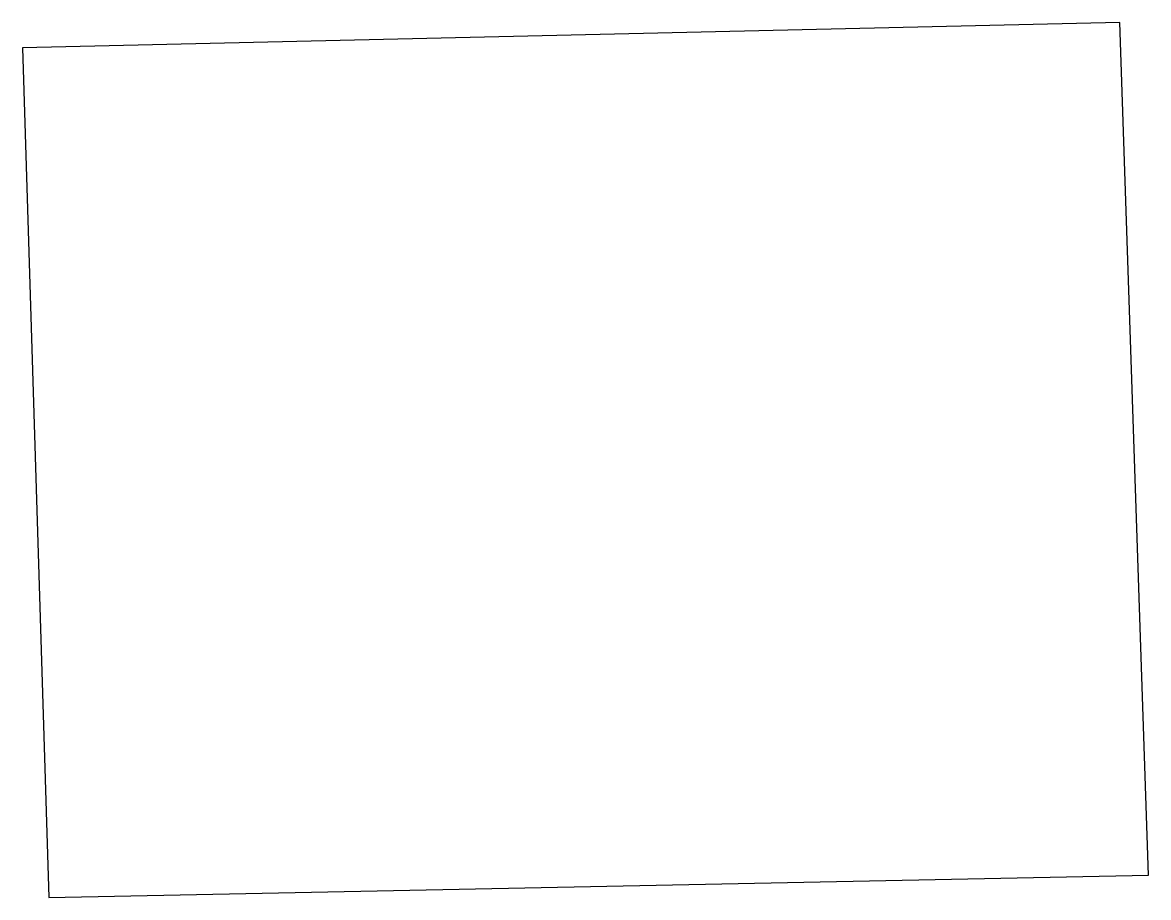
# Model space of a CAD drawing. Header units: millimetres. Extents: x 611890.51 to 611895.83, y 1319067.39 to 1319071.52.
import ezdxf

# ---------------------------------------------------------------- set-up
doc = ezdxf.new("R2010")
doc.units = ezdxf.units.MM
doc.layers.add('CVL_CUADCON_TIT', color=1, linetype='Continuous')

msp = doc.modelspace()

# ---------------------------------------------------------------- linework, layer by layer
at = {"layer": 'CVL_CUADCON_TIT', "color": 0, "ltscale": 0.5, "flags": 128}
msp.add_lwpolyline([(611895.6933, 1319071.5224), (611890.5123, 1319071.4028), (611890.6362, 1319067.3915), (611895.8292, 1319067.496), (611895.6933, 1319071.5224)], dxfattribs=at)

doc.saveas('drawing.dxf')
